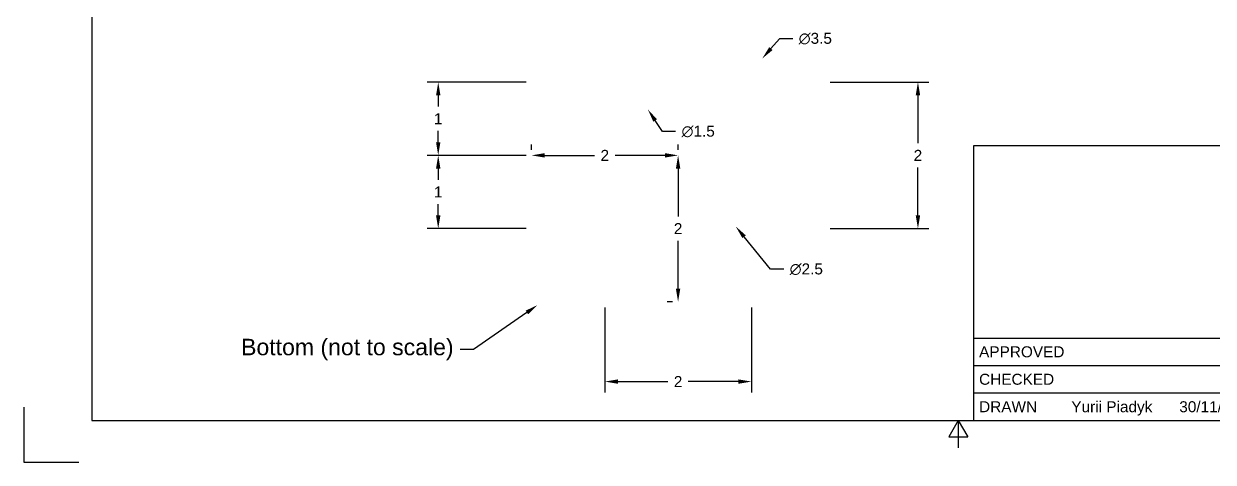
# Paper-space layout 'Sheet1' of a CAD drawing. Header units: inches. Extents: x 0 to 17, y 0 to 11.
# Drawn here: x 0 to 10.82, y 0 to 3.99 of the extents above; entities that cross this region are included whole.
import ezdxf
from ezdxf import colors
from ezdxf.entities.mleader import LeaderData, LeaderLine
from ezdxf.enums import TextEntityAlignment as Align
from ezdxf.math import Vec2, Vec3

# ---------------------------------------------------------------- set-up
doc = ezdxf.new("R2010")
doc.units = ezdxf.units.IN
doc.header["$LTSCALE"] = 0.75
doc.header["$MEASUREMENT"] = 0
doc.layers.add('Annotations', color=7, linetype='Continuous', lineweight=25)
doc.layers.add('Dimensions', color=7, linetype='Continuous', lineweight=25)
doc.layers.add('Border', color=7, linetype='Continuous')
doc.layers.add('Titleblock', color=7, linetype='Continuous')
doc.styles.add('FusionTitle', font='')
doc.styles.get("Standard").update_dxf_attribs({"font": 'arial.ttf'})
doc.styles.get('FusionTitle').set_extended_font_data('Arial Unicode MS')
doc.dimstyles.get("Standard").update_dxf_attribs({"dimtxt": 0.1, "dimasz": 0.12, "dimexe": 0.1, "dimexo": 0.05, "dimgap": 0.06, "dimtad": 0, "dimtih": 1, "dimtoh": 1, "dimdec": 4, "dimzin": 12, "dimdsep": 46, "dimtxsty": 'Standard', "dimcen": 0, "dimclrd": 256, "dimclre": 256, "dimclrt": 256, "dimazin": 3, "dimtp": 0.01, "dimtm": 0.01000000001, "dimtfac": 1, "dimtdec": 4, "dimtofl": 0, "dimtmove": 0, "dimatfit": 3, "dimfxl": 1, "dimtolj": 1, "dimtzin": 12, "dimarcsym": 1})

# ---------------------------------------------------------------- blocks, each defined once
blk = doc.blocks.new('ANSI_B_SHEET')
at = {"layer": 'Border'}
for p, q in [((0.6200000000000045, 10.62), (0.620000000000001, 0.38)), ((0, 0.5), (0, 0)), ((0.6200000000000045, 0.38), (16.38, 0.3800000000000001)), ((8.5, 0.38), (8.413397459621557, 0.2299999999999943)), ((8.5, 0.38), (8.5, 0.13)), ((8.5, 0.38), (8.586602540378443, 0.2299999999999943)), ((8.413397459621557, 0.2299999999999943), (8.586602540378443, 0.2299999999999943)), ((0, 0), (0.5, 0))]:
    blk.add_line(p, q, dxfattribs=at)
blk = doc.blocks.new('ANSI_TITLEBLOCK')
at = {"layer": 'Titleblock'}
for p, q in [((0, 2.5), (-7.740000000000002, 2.5)), ((-7.740000000000002, 2.5), (-7.740000000000002, 0)), ((-5.120000000000001, 0), (-5.120000000000001, 2.5)), ((0, 0), (0, 2.5)), ((-5.120000000000001, 1.88), (0, 1.88)), ((-7.740000000000002, 0.7500000000000001), (0, 0.7500000000000001)), ((-4.750000000000002, 0.25), (-4.75, 0.7500000000000001)), ((-3.5, 0.25), (-3.499999999999998, 0.7500000000000001)), ((-0.5, 0.25), (-0.4999999999999991, 0.7499999999999999)), ((-7.740000000000002, 0.5), (-5.120000000000001, 0.5)), ((-7.740000000000002, 0.25), (0, 0.25)), ((-3.75, 0), (-3.75, 0.25)), ((-1.750000000000001, 0), (-1.750000000000001, 0.25)), ((-7.740000000000002, 0), (0, 0))]:
    blk.add_line(p, q, dxfattribs=at)
at = {"layer": 'Titleblock', "style": 'FusionTitle'}
for s, p in [('PROJECT', (-5.07, 2.45)), ('TITLE', (-5.07, 1.83)), ('DWG NO', (-3.449999999999998, 0.7000000000000002))]:
    blk.add_text(s, height=0.1, dxfattribs=at).set_placement(p, align=Align.TOP_LEFT)
for s, p in [('APPROVED', (-7.690000000000001, 0.625)), ('CHECKED', (-7.690000000000001, 0.375)), ('DRAWN', (-7.690000000000001, 0.125)), ('SCALE', (-5.060956188370747, 0.125)), ('WEIGHT', (-3.699999999999999, 0.125)), ('SHEET', (-1.7, 0.125))]:
    blk.add_text(s, height=0.1, dxfattribs=at).set_placement(p, align=Align.MIDDLE_LEFT)
for s, p in [('SIZE', (-4.935, 0.7000000000000011)), ('CODE', (-4.125, 0.7000000000000002)), ('REV', (-0.25, 0.7000000000000002))]:
    blk.add_text(s, height=0.1, dxfattribs=at).set_placement(p, align=Align.TOP_CENTER)
blk.add_attdef('PROJECT', (-5.07, 1.98), '', height=0.24, dxfattribs=at)
for tag, height, p in [('TITLE_1', 0.24, (-5.07, 1.63)), ('TITLE_2', 0.24, (-5.07, 1.29)), ('TITLE_3', 0.12, (-5.07, 0.9499999999999996))]:
    blk.add_attdef(tag, text='', height=height, dxfattribs=at).set_placement(p, align=Align.TOP_LEFT)
for tag, height, p in [('APPROVED_BY', 0.1, (-6.851207210059467, 0.625)), ('CHECKED_BY', 0.1, (-6.851207210059467, 0.375)), ('DRAWN_BY', 0.1, (-6.851207210059467, 0.125)), ('SCALE', 0.12, (-4.520000000000001, 0.125)), ('WEIGHT', 0.12, (-3.100000000000001, 0.125)), ('SHEET', 0.12, (-1.150000000000001, 0.125))]:
    blk.add_attdef(tag, text='', height=height, dxfattribs=at).set_placement(p, align=Align.MIDDLE_LEFT)
for tag, p in [('APPROVED_DATE', (-5.170000000000001, 0.625)), ('CHECKED_DATE', (-5.170000000000001, 0.375)), ('DRAWN_DATE', (-5.170000000000001, 0.125))]:
    blk.add_attdef(tag, text='', height=0.1, dxfattribs=at).set_placement(p, align=Align.MIDDLE_RIGHT)
for tag, p in [('SIZE', (-4.935000000000002, 0.3)), ('CODE', (-4.125, 0.3)), ('REV', (-0.25, 0.3))]:
    blk.add_attdef(tag, text='', height=0.12, dxfattribs=at).set_placement(p, align=Align.BOTTOM_CENTER)
blk.add_attdef('DWG_NO', text='', height=0.12, dxfattribs=at).set_placement((-3.449999999999999, 0.3), align=Align.BOTTOM_LEFT)
blk = doc.blocks.new('*D29')
at = {"layer": 'Defpoints', "color": 0, "transparency": 16777216}
for p in [(5.582611922856143, 5.847379268944835), (7.089812565329976, 0.5579231321262341)]:
    blk.add_point(p, dxfattribs=at)
at = {"layer": 'Dimensions', "lineweight": -2, "transparency": 16777216}
for p, q in [((5.396843167548187, 6.078191900369669), (5.516843167548187, 6.078191900369669)), ((5.516843167548187, 6.078191900369669), (5.549727545202169, 5.962785584657237))]:
    blk.add_line(p, q, dxfattribs=at)
at = {"layer": 'Dimensions', "transparency": 16777216}
blk.add_solid([(5.568961931154236, 5.968266314266232), (5.530493159250103, 5.957304855048242), (5.582611922856143, 5.847379268944835)], dxfattribs=at)
at = {"layer": 'Dimensions', "transparency": 16777216, "insert": (5.197586687329906, 6.078191900369669), "char_height": 0.1, "attachment_point": 5}
blk.add_mtext('\\A1;R5.5', dxfattribs=at)
blk = doc.blocks.new('*D52')
at = {"layer": 'Defpoints', "color": 0, "transparency": 16777216}
for p in [(6.717037939057157, 3.673426991242475), (5.186841188315261, 1.911909932436803)]:
    blk.add_point(p, dxfattribs=at)
at = {"layer": 'Dimensions', "lineweight": -2, "transparency": 16777216}
for p, q in [((6.874429604847785, 3.854611603005382), (6.795733771952454, 3.76401929712391)), ((6.994429604847818, 3.854611603005383), (6.874429604847785, 3.854611603005382))]:
    blk.add_line(p, q, dxfattribs=at)
at = {"layer": 'Dimensions', "transparency": 16777216}
blk.add_solid([(6.780635054305549, 3.777135269273126), (6.81083248959936, 3.750903324974694), (6.717037939057157, 3.673426991242475)], dxfattribs=at)
at = {"layer": 'Dimensions', "transparency": 16777216, "insert": (7.200234516171148, 3.854611603005384), "char_height": 0.1, "attachment_point": 5}
blk.add_mtext('\\A1;∅3.5', dxfattribs=at)
blk = doc.blocks.new('*D54')
at = {"layer": 'Defpoints', "color": 0, "transparency": 16777216}
for p in [(5.677110641685321, 3.210363402713753), (6.226768485687101, 2.374973520965527)]:
    blk.add_point(p, dxfattribs=at)
at = {"layer": 'Dimensions', "lineweight": -2, "transparency": 16777216}
for p, q in [((5.809028524245767, 3.00986983109415), (5.743069582965535, 3.110116616903966)), ((5.929028524245767, 3.00986983109415), (5.809028524245767, 3.00986983109415))]:
    blk.add_line(p, q, dxfattribs=at)
at = {"layer": 'Dimensions', "transparency": 16777216}
blk.add_solid([(5.759777380600498, 3.121109773784001), (5.72636178533057, 3.09912346002393), (5.677110641685321, 3.210363402713753)], dxfattribs=at)
at = {"layer": 'Dimensions', "transparency": 16777216, "insert": (6.134833435569095, 3.00986983109415), "char_height": 0.1, "attachment_point": 5}
blk.add_mtext('\\A1;∅1.5', dxfattribs=at)
blk = doc.blocks.new('*D55')
at = {"layer": 'Defpoints', "color": 0, "transparency": 16777216}
for p in [(4.590814757362356, 4.070081357521488), (7.313064370010064, 1.515255566157791)]:
    blk.add_point(p, dxfattribs=at)
at = {"layer": 'Dimensions', "lineweight": -2, "transparency": 16777216}
for p, q in [((4.286849164571134, 4.242732696694382), (4.406849164571136, 4.242732696694382)), ((4.406849164571136, 4.242732696694382), (4.503313876955822, 4.152200757958179))]:
    blk.add_line(p, q, dxfattribs=at)
at = {"layer": 'Dimensions', "transparency": 16777216}
blk.add_solid([(4.51700044369527, 4.166784238025934), (4.489627310216374, 4.137617277890423), (4.590814757362356, 4.070081357521488)], dxfattribs=at)
at = {"layer": 'Dimensions', "transparency": 16777216, "insert": (4.081453530191871, 4.242732696694382), "char_height": 0.1, "attachment_point": 5}
blk.add_mtext('\\A1;∅5.6', dxfattribs=at)
blk = doc.blocks.new('*D56')
at = {"layer": 'Defpoints', "color": 0, "transparency": 16777216}
for p in [(5.28527289701924, 1.4593351285057), (6.61860623035227, 1.4593351285057), (6.61860623035227, 0.7339429561830535)]:
    blk.add_point(p, dxfattribs=at)
at = {"layer": 'Dimensions', "lineweight": -2, "transparency": 16777216}
for p, q in [((5.28527289701924, 1.4093351285057), (5.28527289701924, 0.6339429561830535)), ((6.61860623035227, 1.4093351285057), (6.61860623035227, 0.6339429561830535)), ((5.40527289701924, 0.7339429561830535), (5.858822237628608, 0.7339429561830535)), ((6.49860623035227, 0.7339429561830535), (6.045056889743206, 0.7339429561830535))]:
    blk.add_line(p, q, dxfattribs=at)
at = {"layer": 'Dimensions', "transparency": 16777216}
for points in [[(5.40527289701924, 0.7539429561830535), (5.40527289701924, 0.7139429561830535), (5.28527289701924, 0.7339429561830535)], [(6.49860623035227, 0.7539429561830535), (6.49860623035227, 0.7139429561830535), (6.61860623035227, 0.7339429561830535)]]:
    blk.add_solid(points, dxfattribs=at)
at = {"layer": 'Dimensions', "transparency": 16777216, "insert": (5.951939563685907, 0.7339429561830535), "char_height": 0.1, "attachment_point": 5}
blk.add_mtext('\\A1;2', dxfattribs=at)
blk = doc.blocks.new('*D58')
at = {"layer": 'Defpoints', "color": 0, "transparency": 16777216}
for p in [(5.427177954642145, 3.44002439030398), (6.476701172730275, 2.145312533375299)]:
    blk.add_point(p, dxfattribs=at)
at = {"layer": 'Dimensions', "lineweight": -2, "transparency": 16777216}
for p, q in [((6.792379898632408, 1.755885236902369), (6.55226684443262, 2.052093279676434)), ((6.91237989863245, 1.755885236902369), (6.792379898632408, 1.755885236902369))]:
    blk.add_line(p, q, dxfattribs=at)
at = {"layer": 'Dimensions', "transparency": 16777216}
blk.add_solid([(6.567803386715764, 2.064687558293492), (6.536730302149476, 2.039499001059377), (6.476701172730275, 2.145312533375299)], dxfattribs=at)
at = {"layer": 'Dimensions', "transparency": 16777216, "insert": (7.118184809955778, 1.755885236902369), "char_height": 0.1, "attachment_point": 5}
blk.add_mtext('\\A1;∅2.5', dxfattribs=at)
blk = doc.blocks.new('*D68')
at = {"layer": 'Defpoints', "color": 0, "transparency": 16777216}
for p in [(4.61860623035227, 2.792668461839639), (4.61860623035227, 2.792668461839639), (5.95193956368621, 2.792668461839639)]:
    blk.add_point(p, dxfattribs=at)
at = {"layer": 'Dimensions', "lineweight": -2, "transparency": 16777216}
for p, q in [((4.61860623035227, 2.842668461839639), (4.61860623035227, 2.892668461839639)), ((5.95193956368621, 2.842668461839639), (5.95193956368621, 2.892668461839639)), ((4.73860623035227, 2.792668461839639), (5.192155570961941, 2.792668461839639)), ((5.83193956368621, 2.792668461839639), (5.378390223076539, 2.792668461839639))]:
    blk.add_line(p, q, dxfattribs=at)
at = {"layer": 'Dimensions', "transparency": 16777216}
for points in [[(4.73860623035227, 2.812668461839639), (4.73860623035227, 2.772668461839639), (4.61860623035227, 2.792668461839639)], [(5.83193956368621, 2.812668461839639), (5.83193956368621, 2.772668461839639), (5.95193956368621, 2.792668461839639)]]:
    blk.add_solid(points, dxfattribs=at)
at = {"layer": 'Dimensions', "transparency": 16777216, "insert": (5.28527289701924, 2.792668461839639), "char_height": 0.1, "attachment_point": 5}
blk.add_mtext('\\A1;2', dxfattribs=at)
blk = doc.blocks.new('*D69')
at = {"layer": 'Defpoints', "color": 0, "transparency": 16777216}
for p in [(5.951939563686212, 2.79266846183964), (5.951939563686229, 2.79266846183964), (5.951939563686212, 1.4593351285057)]:
    blk.add_point(p, dxfattribs=at)
at = {"layer": 'Dimensions', "lineweight": -2, "transparency": 16777216}
for p, q in [((5.901939563686212, 2.79266846183964), (5.851939563686195, 2.79266846183964)), ((5.951939563686229, 2.67266846183964), (5.951939563686229, 2.236206433644703)), ((5.95193956368623, 1.5793351285057), (5.951939563686229, 2.015797156700638)), ((5.901939563686212, 1.4593351285057), (5.851939563686194, 1.4593351285057))]:
    blk.add_line(p, q, dxfattribs=at)
at = {"layer": 'Dimensions', "transparency": 16777216}
for points in [[(5.931939563686229, 2.67266846183964), (5.971939563686228, 2.67266846183964), (5.951939563686229, 2.79266846183964)], [(5.93193956368623, 1.5793351285057), (5.971939563686229, 1.5793351285057), (5.95193956368623, 1.4593351285057)]]:
    blk.add_solid(points, dxfattribs=at)
at = {"layer": 'Dimensions', "transparency": 16777216, "insert": (5.951939563686229, 2.126001795172668), "char_height": 0.1, "attachment_point": 5}
blk.add_mtext('\\A1;2', dxfattribs=at)
blk = doc.blocks.new('*D94')
at = {"layer": 'Defpoints', "color": 0, "transparency": 16777216}
for p in [(7.2852728970197, 3.459335128506031), (7.2852728970197, 2.126001795172697), (8.133801034443568, 2.126001795172697)]:
    blk.add_point(p, dxfattribs=at)
at = {"layer": 'Dimensions', "lineweight": -2, "transparency": 16777216}
for p, q in [((7.3352728970197, 3.459335128506031), (8.233801034443568, 3.459335128506031)), ((8.133801034443568, 3.339335128506031), (8.133801034443568, 2.902873100311396)), ((8.133801034443568, 2.246001795172697), (8.133801034443568, 2.682463823367331)), ((7.3352728970197, 2.126001795172697), (8.233801034443568, 2.126001795172697))]:
    blk.add_line(p, q, dxfattribs=at)
at = {"layer": 'Dimensions', "transparency": 16777216}
for points in [[(8.113801034443568, 3.339335128506031), (8.153801034443568, 3.339335128506031), (8.133801034443568, 3.459335128506031)], [(8.113801034443568, 2.246001795172697), (8.153801034443568, 2.246001795172697), (8.133801034443568, 2.126001795172697)]]:
    blk.add_solid(points, dxfattribs=at)
at = {"layer": 'Dimensions', "transparency": 16777216, "insert": (8.133801034443566, 2.792668461839361), "char_height": 0.1, "attachment_point": 5}
blk.add_mtext('\\A1;2', dxfattribs=at)
blk = doc.blocks.new('*D95')
at = {"layer": 'Defpoints', "color": 0, "transparency": 16777216}
for p in [(3.77007809292918, 2.792668461839363), (4.618606230353032, 2.792668461839363), (4.618606230353032, 2.126001795172697)]:
    blk.add_point(p, dxfattribs=at)
at = {"layer": 'Dimensions', "lineweight": -2, "transparency": 16777216}
for p, q in [((4.568606230353032, 2.792668461839363), (3.67007809292918, 2.792668461839363)), ((3.77007809292918, 2.672668461839363), (3.77007809292918, 2.569539766978062)), ((3.77007809292918, 2.246001795172697), (3.77007809292918, 2.349130490033997)), ((4.568606230353032, 2.126001795172697), (3.67007809292918, 2.126001795172697))]:
    blk.add_line(p, q, dxfattribs=at)
at = {"layer": 'Dimensions', "transparency": 16777216}
for points in [[(3.75007809292918, 2.672668461839363), (3.79007809292918, 2.672668461839363), (3.77007809292918, 2.792668461839363)], [(3.75007809292918, 2.246001795172697), (3.79007809292918, 2.246001795172697), (3.77007809292918, 2.126001795172697)]]:
    blk.add_solid(points, dxfattribs=at)
at = {"layer": 'Dimensions', "transparency": 16777216, "insert": (3.770078092929179, 2.459335128506028), "char_height": 0.1, "attachment_point": 5}
blk.add_mtext('\\A1;1', dxfattribs=at)
blk = doc.blocks.new('*D96')
at = {"layer": 'Defpoints', "color": 0, "transparency": 16777216}
for p in [(3.77007809292918, 3.459335128506031), (4.618606230353032, 3.459335128506031), (4.618606230353032, 2.792668461839363)]:
    blk.add_point(p, dxfattribs=at)
at = {"layer": 'Dimensions', "lineweight": -2, "transparency": 16777216}
for p, q in [((4.568606230353032, 3.459335128506031), (3.67007809292918, 3.459335128506031)), ((3.77007809292918, 3.339335128506031), (3.77007809292918, 3.23620643364473)), ((3.77007809292918, 2.912668461839363), (3.77007809292918, 3.015797156700665)), ((4.568606230353032, 2.792668461839363), (3.67007809292918, 2.792668461839363))]:
    blk.add_line(p, q, dxfattribs=at)
at = {"layer": 'Dimensions', "transparency": 16777216}
for points in [[(3.75007809292918, 3.339335128506031), (3.79007809292918, 3.339335128506031), (3.77007809292918, 3.459335128506031)], [(3.75007809292918, 2.912668461839363), (3.79007809292918, 2.912668461839363), (3.77007809292918, 2.792668461839363)]]:
    blk.add_solid(points, dxfattribs=at)
at = {"layer": 'Dimensions', "transparency": 16777216, "insert": (3.77007809292918, 3.126001795172695), "char_height": 0.1, "attachment_point": 5}
blk.add_mtext('\\A1;1', dxfattribs=at)

psp = doc.layouts.new('Sheet1')

# ---------------------------------------------------------------- block references
at = {"layer": 'Border'}
psp.add_blockref('ANSI_B_SHEET', (0, 0), dxfattribs=at)
at = {"layer": 'Titleblock'}
psp.add_blockref('ANSI_TITLEBLOCK', (16.38, 0.38), dxfattribs=at).add_auto_attribs({'SHEET': '1/1', 'SCALE': '1:1', 'DRAWN_DATE': '30/11/2019', 'DRAWN_BY': 'Yurii Piadyk', 'SIZE': 'B', 'PROJECT': 'Scanner', 'TITLE_1': 'Rook Target'})

# ---------------------------------------------------------------- dimensions: what is measured, and where the dimension line sits
at = {"layer": 'Dimensions'}
dim = psp.add_radius_dim(center=(7.089812565329976, 0.5579231321262341), mpoint=(5.582611922856143, 5.847379268944835), dimstyle='Standard', override={"dimlfac": -1, "dimse1": 1}, dxfattribs=at)
dim.commit()
dim.dimension.update_dxf_attribs({"geometry": '*D29', "text_midpoint": (5.197586687329906, 6.078191900369669), "dimtype": 164})
for p1, p2, override, picture, middle in [((7.313064370010064, 1.515255566157791), (4.590814757362356, 4.070081357521488), {"dimlfac": -1.5, "dimpost": ''}, '*D55', (4.081453530191871, 4.242732696694382)), ((5.186841188315261, 1.911909932436803), (6.717037939057157, 3.673426991242475), {"dimlfac": -1.5, "dimpost": '', "dimclrd": 256, "dimclre": 256}, '*D52', (7.200234516171148, 3.854611603005384)), ((5.427177954642145, 3.44002439030398), (6.476701172730275, 2.145312533375299), {"dimlfac": -1.5, "dimpost": '', "dimclrd": 256, "dimclre": 256}, '*D58', (7.118184809955778, 1.755885236902369)), ((6.226768485687101, 2.374973520965527), (5.677110641685321, 3.210363402713753), {"dimlfac": -1.5}, '*D54', (6.134833435569095, 3.00986983109415))]:
    dim = psp.add_diameter_dim_2p(p1=p1, p2=p2, dimstyle='Standard', override=override, dxfattribs=at)
    dim.commit()
    dim.dimension.update_dxf_attribs({"geometry": picture, "text_midpoint": middle, "dimtype": 163})
for p1, p2, distance, override, picture, middle in [((4.61860623035303, 2.792668461839362), (4.61860623035303, 3.459335128506029), 0.8485281374238496, {"dimlfac": -1.5, "dimclrd": 256, "dimclre": 256}, '*D96', (3.77007809292918, 3.126001795172695)), ((7.285272897019697, 3.459335128506029), (7.285272897019697, 2.126001795172696), 0.8485281374238713, {"dimlfac": -1.5, "dimclrd": 256, "dimclre": 256}, '*D94', (8.133801034443566, 2.792668461839361)), ((5.95193956368621, 2.792668461839639), (4.61860623035227, 2.792668461839639), 0, {"dimlfac": -1.5, "dimpost": '', "dimclrd": 256, "dimclre": 256}, '*D68', (5.28527289701924, 2.792668461839639)), ((4.61860623035303, 2.126001795172696), (4.61860623035303, 2.792668461839362), 0.8485281374238495, {"dimlfac": -1.5, "dimclrd": 256, "dimclre": 256}, '*D95', (3.770078092929179, 2.459335128506028)), ((5.95193956368621, 1.4593351285057), (5.95193956368621, 2.792668461839639), -1.865174681370263e-14, {"dimlfac": -1.5, "dimpost": '', "dimclrd": 256, "dimclre": 256}, '*D69', (5.951939563686229, 2.126001795172668))]:
    dim = psp.add_aligned_dim(p1=p1, p2=p2, distance=distance, dimstyle='Standard', override=override, dxfattribs=at)
    dim.commit()
    dim.dimension.update_dxf_attribs({"geometry": picture, "text_midpoint": middle})
dim = psp.add_linear_dim(base=(6.61860623035227, 0.7339429561830535), p1=(5.28527289701924, 1.4593351285057), p2=(6.61860623035227, 1.4593351285057), angle=0, dimstyle='Standard', override={"dimlfac": -1.5}, dxfattribs=at)
dim.commit()
dim.dimension.update_dxf_attribs({"geometry": '*D56', "text_midpoint": (5.951939563685907, 0.7339429561830535), "dimtype": 161})

# ---------------------------------------------------------------- leaders
at = {"layer": 'Annotations'}
ml = psp.add_multileader_mtext('Standard', dxfattribs=at)
ml.set_content('Bottom (not to scale)', color=256)
ml.set_leader_properties()
ml.build(insert=Vec2(0, 0))
ml.multileader.update_dxf_attribs({"dogleg_length": 0.12, "arrow_head_size": 0.12})
ctx = ml.context
ctx.base_point, ctx.char_height, ctx.arrow_head_size, ctx.landing_gap_size, ctx.plane_origin = Vec3(1.939373524719676, 1.026538679168134), 0.15, 0.12, 0.06, Vec3(4.674843782898279, 1.431246113286761)
ctx.text_align_type = 2
notes = []
notes.append((ctx, [(0, (1, 1, 0), (4.08977598038134, 1.026538679168134), (-1, 0), 0.12, [(0, [(4.674843782898279, 1.431246113286761)], 0, [])])]))
ctx.mtext.insert, ctx.mtext.alignment, ctx.mtext.flow_direction = Vec3(3.90977598038134, 1.123588474529662), 3, 5
for ctx, leaders in notes:
    for number, flags, end, landing, length, lines in leaders:
        leader = LeaderData()
        leader.index, (leader.has_last_leader_line, leader.has_dogleg_vector, leader.attachment_direction) = number, flags
        leader.last_leader_point, leader.dogleg_vector, leader.dogleg_length = Vec3(end), Vec3(landing), length
        for number, points, colour, breaks in lines:
            line = LeaderLine()
            line.index, line.vertices, line.color, line.breaks = number, Vec3.list(points), colors.encode_raw_color(colour), breaks
            leader.lines.append(line)
        ctx.leaders.append(leader)

doc.saveas('drawing.dxf')
